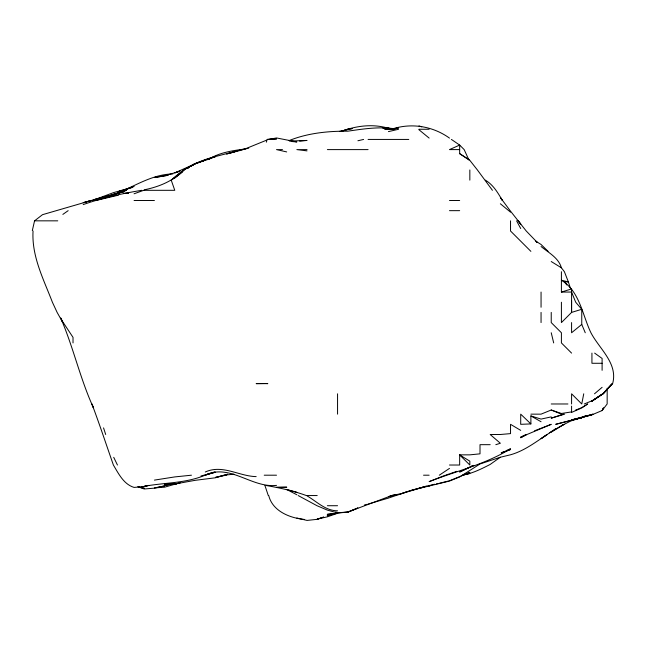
<?xml version="1.0" encoding="UTF-8"?>
<svg xmlns="http://www.w3.org/2000/svg" width="646" height="646" viewBox="0 0 646 646"><rect width="100%" height="100%" fill="white"/><g stroke="black" fill="none" stroke-linecap="round" stroke-linejoin="round"><path stroke-width="0.97" d="M607.183 388.254L607.151 403.976L602.104 410.565L591.93 414.829L555.689 424.325L581.755 417.736L586.083 415.491M583.742 393.802L581.755 403.976L571.581 393.802L571.581 403.976M571.581 300.85L571.581 312.406L561.406 322.58L561.406 302.231M32.324 230.59L34.553 220.835L42.499 214.682L91.32 200.486L83.197 202.683M266.338 142.177L267.194 139.431L276.512 138.882L267.194 139.431M602.104 410.565L603.412 408.094M602.54 409.483L603.412 407.909M603.404 393.802L611.641 384.354M602.831 393.802L612.279 383.627L602.993 393.802L591.93 401.126L602.831 393.802L612.634 383.627C618.198 363.327 599.351 348.953 590.928 332.755C582.353 314.957 579.72 291.217 561.406 280.267L568.351 281.882L570.402 288.189M594.506 393.802L602.104 387.325M561.406 271.708L561.406 292.057L571.581 292.057L575.707 302.231L581.755 309.289L581.755 324.421L571.581 332.755L571.581 322.58M174.767 178.07L182.592 171.828M298.177 495.547L317.024 505.721L327.385 510.122L337.559 512.9L347.734 512.1L391.734 495.547L388.432 496.701L398.606 494.222L392.211 495.385L398.606 494.465L418.955 488.465L449.479 481.068L459.661 476.934L480.01 463.973L500.359 457.239L510.534 454.776C524.148 450.965 535.534 442.195 547.154 434.5L541.057 438.707L555.923 428.516M144.244 189.811C159.11 186.856 173.306 180.928 184.078 169.963L171.36 180.137C183.634 168.307 198.92 160.547 215.465 156.623L205.832 159.78L215.465 156.542L245.989 148.564L266.338 140.271M500.359 457.215L490.185 464.434C481.569 468.826 472.743 473.357 463.117 474.988L469.836 473.51M62.848 214.407L68.161 210.661M439.304 475.198L449.479 468.407M573.147 419.771L561.406 425.762L549.407 432.893M573.147 419.714L571.581 420.724L581.755 417.51M551.232 432.15L564.087 424.325L561.406 425.762M195.116 163.616L184.942 169.139L195.116 163.818L205.291 160.16L195.116 163.616L190.877 166.256L195.116 163.616L205.291 160.135L195.116 163.818L174.767 172.902L180.04 171.133L164.593 175.841L154.418 177.48L163.664 176.116M581.755 407.634L587.715 403.976L581.755 407.941L571.581 412.431M526.361 434.5L520.708 437.754L526.425 434.5L520.708 437.14L551.232 424.325L534.581 430.793M227.481 474.285L225.64 475.278L215.465 477.402L227.335 474.406M227.335 474.285L215.465 477.774L195.116 480.333L174.767 484.024L164.593 484.363L174.767 483.878L164.593 484.799L174.767 483.709L164.593 485.372L174.767 483.571M288.972 140.634C307.415 133.141 327.885 131.025 347.734 131.195C363.359 128.917 379.113 126.454 394.908 128.845M472.468 465.911L459.661 472.032L468.988 467.534M584.355 416.315L581.755 417.607L593.02 414.151L571.581 419.892L581.755 417.736L571.581 420.166L580.827 417.752M506.827 450.359L510.534 448.776C485.388 464.385 456.383 470.95 429.13 481.65L445.401 475.198M584.283 403.976L591.93 400.811M121.755 190.312L119.082 191.402L134.069 186.403L123.895 190.312C139.714 183.157 154.983 174.25 172.918 173.927M571.581 406.108L571.581 411.914L561.406 413.48L551.232 410.008L541.057 414.151L530.883 414.151M449.479 480.769L469.836 472.501L463.012 474.899M575.279 410.25L580.827 408.006M469.836 467.058L474.035 465.362L471.515 466.25M92.321 200.486L113.72 192.556L132.22 187.526M205.985 159.78L215.465 156.3L208.513 159.4C219.511 152.44 232.487 150.647 245.133 148.976M337.559 513.279L327.385 516.816L317.21 519.134L323.686 517.075L317.21 519.319L307.036 520.426L296.861 518.019M134.069 193.784L143.703 190.312M368.083 504.082L388.432 498.098L407.86 491.412M398.606 494.715L407.86 491.412M429.752 485.372L408.781 491.081L426.36 486.188L418.955 488.352M341.112 131.413L347.734 129.127L352.361 128.538M450.407 473.542L456.883 471.314M214.537 471.976L205.105 475.198C185.798 483.402 164.536 482.538 144.244 486.309L147.869 485.558M341.258 131.413C356.253 125.712 372.855 123.652 388.432 128.255M83.197 204.604C102.173 197.886 121.892 193.558 141.74 190.312M446.216 474.931L449.479 473.857M113.72 194.672L126.422 190.312L113.72 194.438L84.15 202.408M563.538 414.151L551.232 418.172L564.636 414.151M229.338 153.328L235.814 151.309L226.568 153.998L242.597 149.832M495.813 444.674L500.359 443.253L490.185 434.5L500.359 434.5L510.534 433.619L510.534 424.325L520.708 430.373M561.406 292.057L571.581 288.94L571.581 312.406L581.755 309.289M179.394 482.95L164.593 487.181L154.418 487.924L164.593 485.921L154.418 488.15L144.244 488.99L137.776 486.688M225.64 475.036L233.965 474.164M179.394 482.877L174.767 484.145L180.315 482.82M95.899 200.486L118.347 195.189M94.292 199.913L102.617 197.652M245.989 148.846L248.767 148.096M103.546 197.401L112.792 194.922M93.371 199.751L123.895 191.749L113.72 194.357M148.774 485.372L144.244 486.567L134.069 487.415C123.911 484.363 118.751 474.059 113.72 465.588L113.389 465.023C106.275 444.674 99.516 424.18 91.918 403.976L93.371 407.618C80.855 380.284 74.177 350.899 62.848 323.113M339.408 131.437L352.361 128.611M335.71 513.352L327.385 515.524L337.559 513.142M581.755 417.413L591.93 414.829M364.368 505.019L367.154 504.316M439.304 483.297L448.558 480.995M205.291 471.984C222.555 464.191 238.931 476.239 256.163 476.611M243.566 149.606L245.181 149.218M388.432 131.623L398.55 129.257M357.908 140.763L363.609 139.431M551.232 416.88L541.057 419.092L530.883 415.927L530.883 423.913L520.708 424.325M430.987 484.993L434.685 484.242M436.535 483.862L438.384 483.483M164.593 175.978L168.291 175.227M200.971 475.981L215.465 472.202L205.291 475.093C229.928 463.271 251.714 488.247 276.512 485.372M268.825 139.431L276.512 137.945L296.861 141.942L292.234 141.555M154.418 480.107L174.767 476.918L191.458 475.198M327.385 515.896L327.385 514.345L336.639 513.255M395.893 128.659L390.467 129.257L398.606 127.9L391.476 129.257C411.066 122.554 432.723 126.067 449.479 138.099M299.639 141.159L307.036 140.44L289.465 141.07M327.385 514.345L337.559 513.352M393.059 129.063L384.766 129.257L395.837 128.57M337.559 512.73L347.734 512.1L357.908 507.958L347.734 512.254L337.559 512.892L335.863 512.02M382.884 128.215L388.432 128.021L391.339 128.764M418.955 129.257L429.13 129.257M368.083 139.431L408.781 139.431M282.48 149.606L276.512 149.606L286.687 151.915M307.036 149.606L296.861 149.606L307.036 150.881M327.385 149.606L368.083 149.606M459.661 149.606L449.479 149.606L459.661 145.075L464.175 149.606L468.802 159.78L469.836 160.353L477.402 169.963L492.438 190.312M144.244 190.312L174.767 190.312L171.222 180.137M134.069 200.486L154.418 200.486M449.479 200.486L459.661 200.486M449.479 210.661L459.661 210.661M34.553 220.835L57.752 220.835M602.104 363.278L591.93 363.278L591.93 353.104M551.232 403.976L567.923 403.976M490.185 444.674L480.01 444.674L480.01 453.839L469.836 454.849L459.661 454.849M449.479 465.023L459.661 465.023L459.661 454.937L469.836 461.147L469.836 465.023L459.661 454.937M264.214 475.198L276.512 475.198M423.542 475.198L429.13 475.198M307.036 495.547L317.21 495.547M327.385 505.721L337.559 505.721M388.432 129.135L392.138 129.152M141.466 486.535L144.244 486.866L141.466 486.462M304.266 519.432C289.804 518.019 272.531 511.164 268.728 495.547M266.338 485.526C279.871 487.924 293.405 490.831 306.333 495.547M337.559 510.849C325.277 510.671 316.92 501.627 307.036 495.87M296.861 492.292L286.687 489.474L296.861 494.763M138.696 486.818L144.244 488.546M418.955 125.905L421.733 126.818M551.232 410.008L561.406 414.151M530.883 415.927L541.057 421.741M551.232 261.533L561.406 267.807L564.394 271.708L568.351 281.882L564.596 281.882L566.744 284.926M451.417 139.431L459.661 145.075L459.661 153.643L469.166 159.78M459.661 153.643L468.802 159.78M485.324 180.137C493.221 184.732 497.905 192.823 502.41 200.486L500.359 197.514L510.122 210.661M594.635 353.104L602.104 358.457L602.104 370.328M541.057 246.506C548.567 252.691 558.628 257.819 561.406 267.807M500.359 203.765L510.534 212.163M418.955 129.733L429.13 138.083M530.883 423.913L520.708 414.151L520.708 423.711M548.107 251.359L541.057 244.479L535.857 241.184L537.157 242.549M530.883 251.359L510.534 231.01L510.534 220.835M571.581 353.104L561.406 342.929L561.406 332.755L551.232 322.58L551.232 312.406M537.367 242.549L526.24 231.01L510.534 211.169M62.848 321.942L73.022 337.374L73.022 342.929M516.59 220.835L520.708 228.514M113.72 457.328L117.451 465.023M61.289 318.882L62.848 322.58L57.123 312.406L52.399 302.231C43.605 279.274 31.549 256.341 33.051 231.01M581.755 324.421L585.26 332.755M60.764 317.953L62.597 322.58M268.284 495.547L264.876 485.372M103.546 427.894L105.694 434.5M551.232 332.755L553.687 342.929M541.057 292.057L541.057 307.254M541.057 312.406L541.057 322.58M469.836 169.963L469.836 180.137M337.559 393.802L337.559 414.151M602.855 393.802L591.93 401.037L602.855 393.802M189.181 167.314L187.485 168.372L189.181 167.314M510.534 449.503L501.28 452.806L510.534 449.503M430.575 485.372L429.13 485.857L430.575 485.372M123.895 191.353L113.72 194.204L123.895 191.369M209.239 159.061L206.599 159.78L209.264 159.077M128.522 193.146L123.895 193.42L128.522 193.235M286.687 487.197L276.512 487.342L286.687 487.197M266.338 383.498L256.163 383.627L267.815 383.627L266.338 383.498M520.708 224.146L518.173 220.835L520.708 224.146"/></g></svg>
